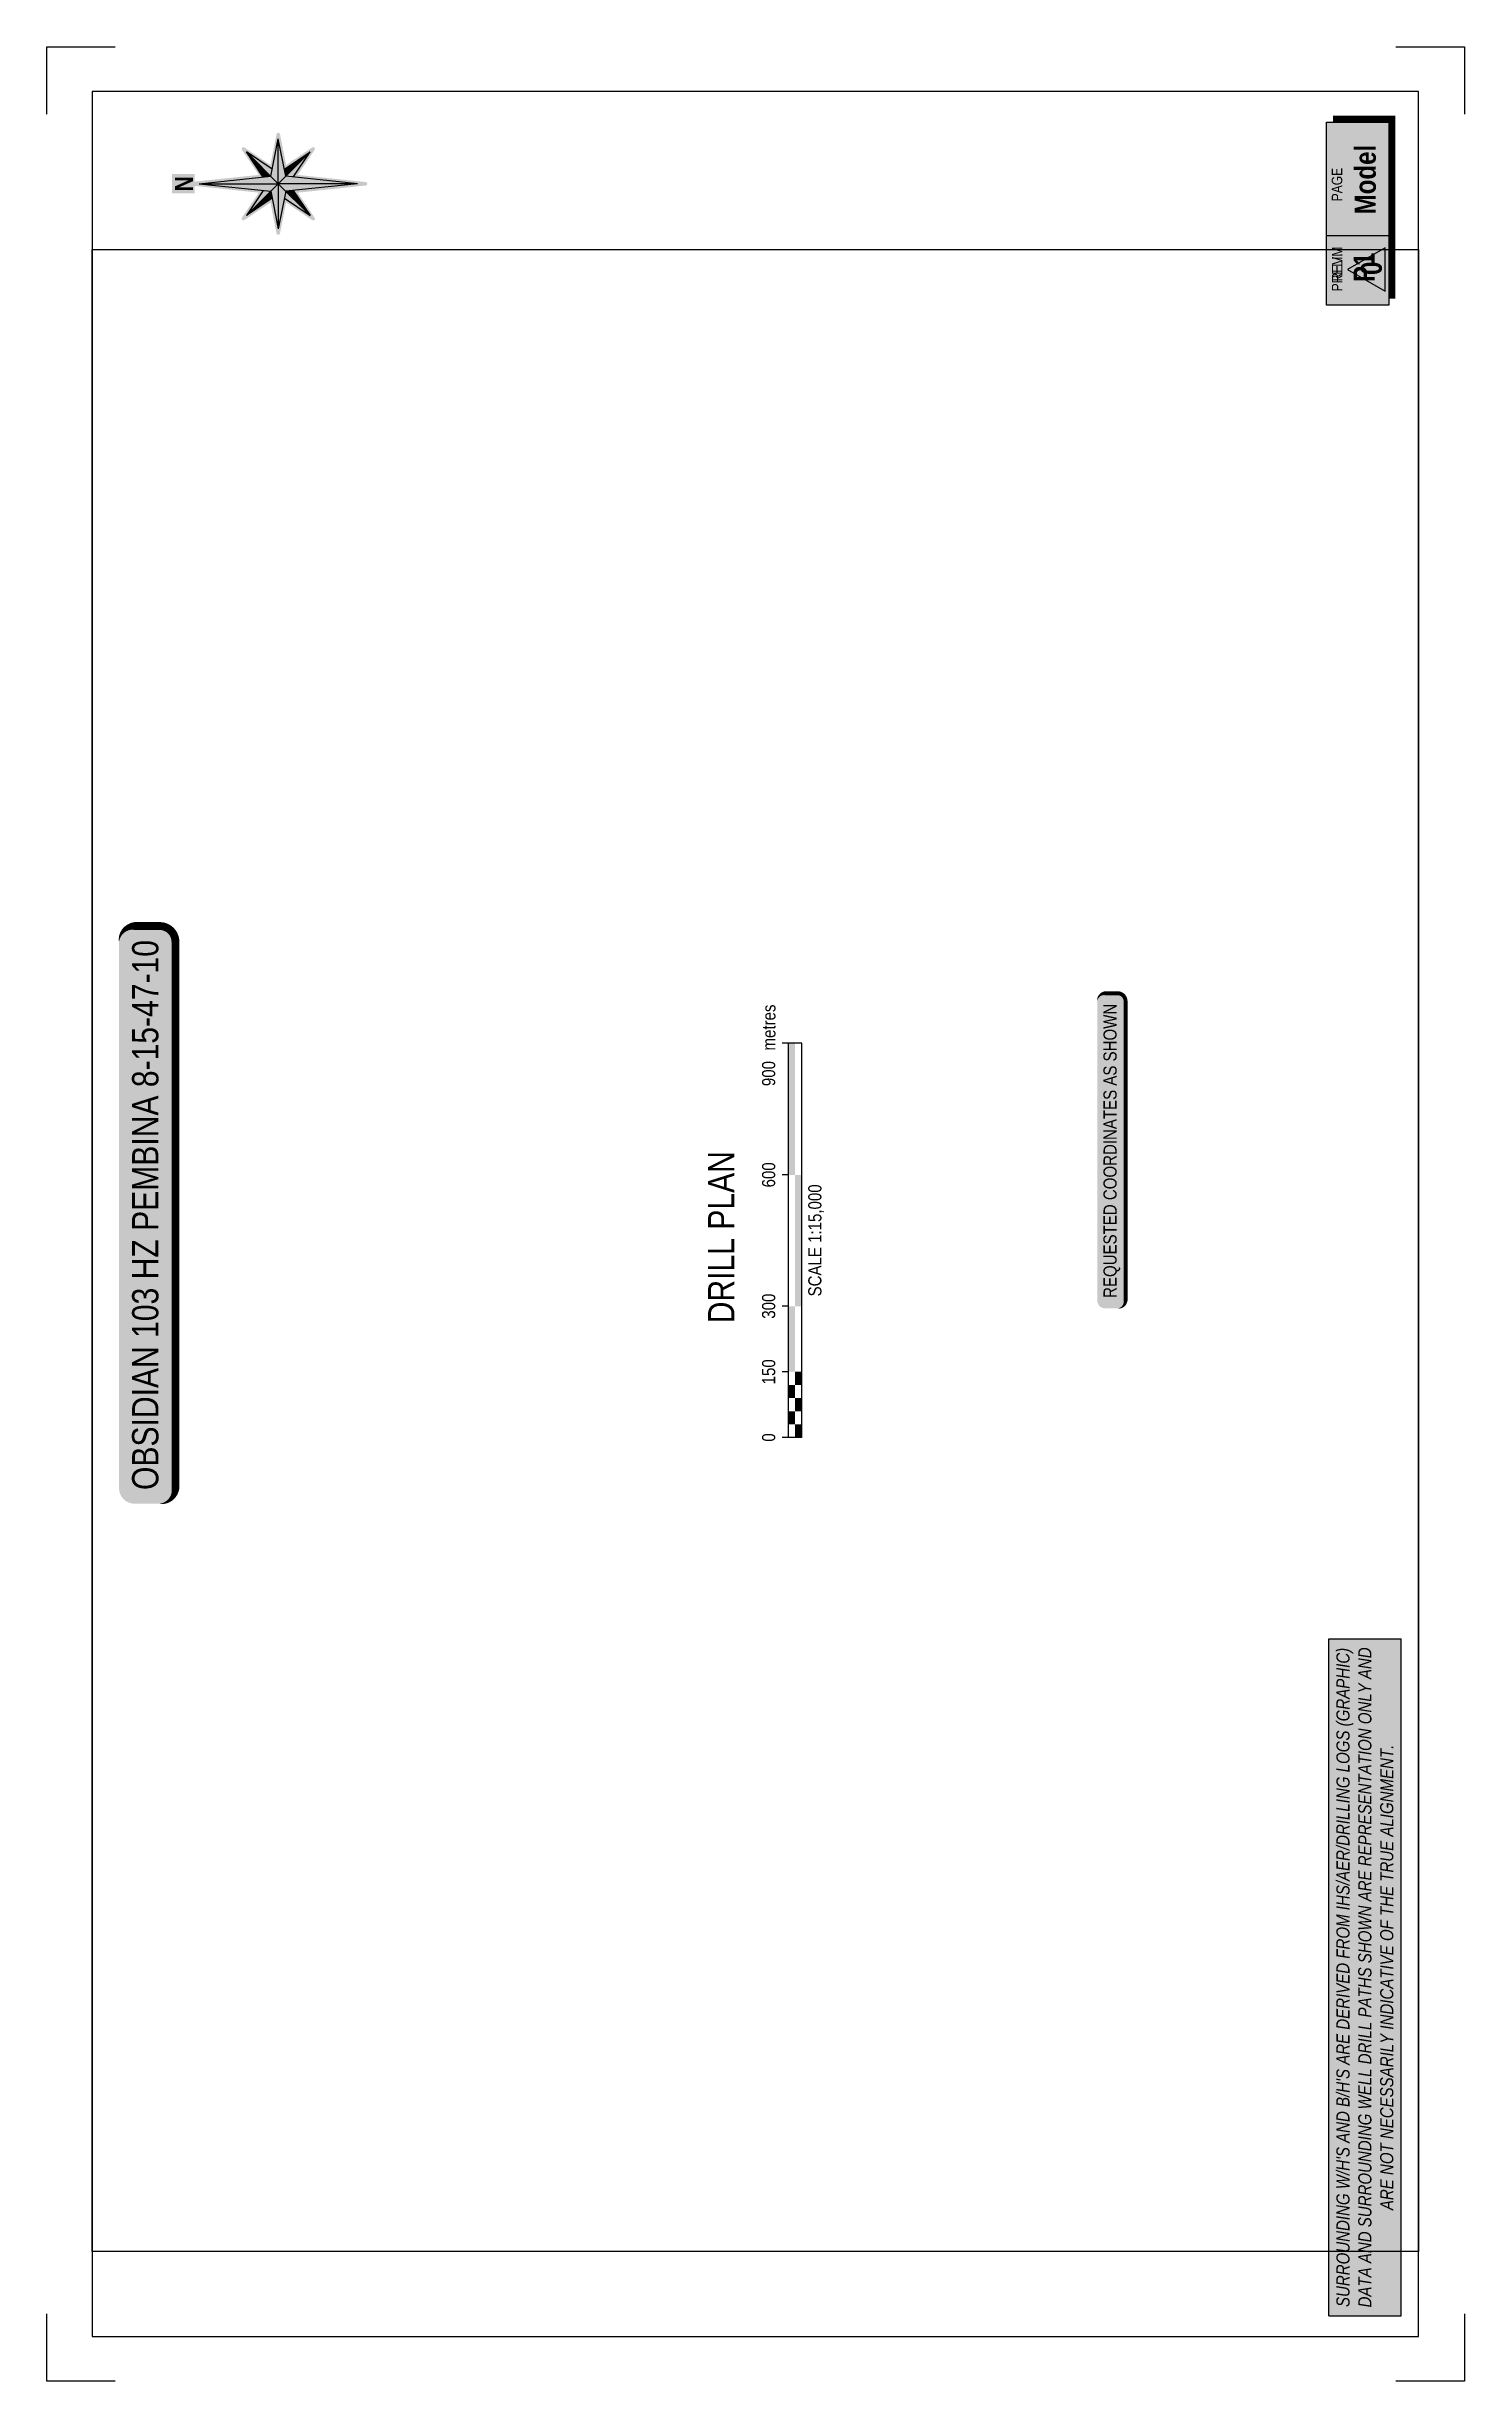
# Paper-space layout '5 of 6' of a CAD drawing. Extents: x -2321 to -1242, y 0 to 1778.
import ezdxf
from ezdxf.enums import TextEntityAlignment as Align

# ---------------------------------------------------------------- set-up
doc = ezdxf.new("R2010")
doc.units = 0
doc.header["$LTSCALE"] = 5
doc.layers.get('Defpoints').update_dxf_attribs({"color": 9})
for name, color, linetype in [('AS-UNDERLAY-H', 141, 'Continuous'), ('CG-BORDER', 2, 'Continuous'), ('CG-NORTH', 7, 'Continuous'), ('CG-NOTES', 7, 'Continuous'), ('CG-PRELIM', 7, 'Continuous'), ('CG-REVISION', 7, 'Continuous'), ('DETAIL-T', 7, 'Continuous'), ('L-2', 7, 'Continuous'), ('S-1', 1, 'Continuous'), ('S-2', 2, 'Continuous')]:
    doc.layers.add(name, color=color, linetype=linetype)
doc.layers.add('T-TIE-T', color=201, linetype='Continuous', lineweight=18)
doc.styles.add('0', font='ARIALN.TTF')
doc.styles.add('80', font='ARIALN.TTF', dxfattribs={"height": 10})
doc.styles.add('80CG', font='ARIALN.TTF', dxfattribs={"height": 10})
doc.styles.add('80L', font='ARIALN.TTF', dxfattribs={"height": 10})
doc.styles.add('BOLD', font='ARIALNB.TTF')

# ---------------------------------------------------------------- blocks, each defined once
blk = doc.blocks.new('*U55')
at = {"layer": 'Defpoints'}
for p, q in [((0, 1778), (52.2, 1778)), ((0, 1726.5), (0, 1778)), ((1027.2, 1778), (1079.5, 1778)), ((1079.5, 1778), (1079.5, 1726.5)), ((0, 0), (0, 51.5)), ((1079.5, 51.5), (1079.5, 0)), ((52.2, 0), (0, 0)), ((1079.5, 0), (1027.2, 0))]:
    blk.add_line(p, q, dxfattribs=at)
at = {"layer": 'S-1'}
for p, q in [((0, 1778), (0, 1778)), ((1079.5, 1778), (1079.5, 1778)), ((0, 0), (0, 0)), ((1079.5, 0), (1079.5, 0))]:
    blk.add_line(p, q, dxfattribs=at)
at = {"layer": 'S-2'}
blk.add_lwpolyline([(34.7, 34), (1044.7, 34), (1044.7, 1744), (34.7, 1744)], close=True, dxfattribs=at)
at = {"style": '80', "flags": 1}
blk.add_attdef('PAGENUMBER', (52.2, 51.5), '', height=10, rotation=90, dxfattribs=at)
blk = doc.blocks.new('*U436')
at = {"color": 0}
for p, q in [((-150, 0), (-150, 15)), ((-150, 10), (150.2, 10)), ((-150, 0), (150.2, 0)), ((-100, 10), (-100, 15)), ((-50, 10), (-50, 15)), ((50, 10), (50, 15)), ((150.2, 0), (150.2, 15))]:
    blk.add_line(p, q, dxfattribs=at)
for points in [[(-150, 5), (-140, 5), (-150, 0), (-140, 0)], [(-140, 10), (-130, 10), (-140, 5), (-130, 5)], [(-130, 5), (-120, 5), (-130, 0), (-120, 0)], [(-120, 10), (-110, 10), (-120, 5), (-110, 5)], [(-110, 5), (-100, 5), (-110, 0), (-100, 0)], [(-100, 10), (-50, 10), (-100, 5), (-50, 5)], [(-50, 5), (50, 5), (-50, 0), (50, 0)], [(50, 10), (150.2, 10), (50, 5), (150.2, 5)]]:
    blk.add_solid(points, dxfattribs=at)
at = {"color": 0, "style": '80'}
blk.add_text('metres', height=10, dxfattribs=at).set_placement((162.2, 20), align=Align.CENTER)
at = {"color": 0, "char_height": 10, "style": '80'}
for s, insert, attachment_point in [('0', (-150, 30.2), 2), ('150', (-100, 30.2), 2), ('300', (-50, 30.2), 2), ('600', (50, 30.2), 2), ('900', (136.7, 30.2), 3), ('SCALE 1:15,000', (0.1, -5), 2)]:
    blk.add_mtext(s, dxfattribs=dict(at, insert=insert, attachment_point=attachment_point))
blk = doc.blocks.new('rev')
at = {"layer": 'AS-UNDERLAY-H'}
h = blk.add_hatch(color=256, dxfattribs=at)
h.dxf.hatch_style = 1
h.paths.add_polyline_path([(-71.5, -23.2), (-71.5, 24.2), (67.8, 24.2), (67.8, -23.2)])
blk.add_line((-18.5, 24.2), (-18.5, -23.2))
at = {"color": 5, "flags": 128}
blk.add_lwpolyline([(-44.4, 8.2), (-60.9, -20.4), (-27.8, -20.4)], close=True, dxfattribs=at)
at = {"layer": 'CG-NOTES', "flags": 128}
blk.add_lwpolyline([(-71.5, -23.2), (-71.5, 24.2), (67.8, 24.2), (67.8, -23.2)], close=True, dxfattribs=at)
at = {"layer": 'CG-NOTES', "const_width": 5, "flags": 128}
blk.add_lwpolyline([(70.3, 19.2), (70.3, -25.7), (-66.5, -25.7)], dxfattribs=at)
at = {"attachment_point": 1}
for s, width, insert, char_height, style in [('\\pi4.196;REV.', 28.288, (-57.7, 20.1), 8, '80L'), ('\\pi3.52796;PAGE', 31.329, (4, 20.2), 8, '80L'), ('\\pi5.34615;{\\fArial Narrow|b1|i0|c0|p34;\\C14;0}', 19.216, (-53.9, -2), 16, '80')]:
    blk.add_mtext_dynamic_manual_height_columns(s, width=width, gutter_width=45, heights=[0], dxfattribs=dict(at, insert=insert, char_height=char_height, style=style))
at = {"layer": 'CG-NOTES', "linetype": 'Continuous', "insert": (24.1, -5.5), "char_height": 16, "attachment_point": 5, "style": '80CG'}
blk.add_mtext('{\\fArial Narrow|b1|i0|c0|p34;\\C14;Model}', dxfattribs=at)
blk = doc.blocks.new('*T171')
at = {"layer": 'CG-NOTES', "color": 0, "lineweight": -2, "transparency": 16777216}
for p, q in [((0, 0), (515.7, 0)), ((0, 0), (0, -55)), ((515.7, 0), (515.7, -55)), ((0, -55), (515.7, -55))]:
    blk.add_line(p, q, dxfattribs=at)
at = {"layer": 'CG-NOTES', "color": 254, "transparency": 16777216}
blk.add_solid([(0, 0), (0, -55), (515.7, 0), (515.7, -55)], dxfattribs=at)
at = {"layer": 'CG-NOTES', "transparency": 16777216, "insert": (257.8, -27.5), "char_height": 10, "width": 510.698, "attachment_point": 5, "style": '0'}
blk.add_mtext("{\\fArial Narrow|b0|i1|c0|p34;SURROUNDING W/H'S AND B/H'S ARE DERIVED FROM IHS/AER/DRILLING LOGS (GRAPHIC) DATA AND SURROUNDING WELL DRILL PATHS SHOWN ARE REPRESENTATION ONLY AND ARE NOT NECESSARILY INDICATIVE OF THE TRUE ALIGNMENT.}", dxfattribs=at)
blk = doc.blocks.new('Drill Disclaimer')
blk.add_blockref('*T171', (-221, 20.2))
blk = doc.blocks.new('NORTH')
h = blk.add_hatch(color=141)
h.dxf.hatch_style = 1
edge = h.paths.add_edge_path()
edge.add_line((-2.5, 97.8), (-11.3, 97.8))
edge.add_line((-11.3, 97.8), (-11.3, 124.5))
edge.add_line((-11.3, 124.5), (11.4, 124.5))
edge.add_line((11.4, 124.5), (11.4, 97.8))
edge.add_line((11.4, 97.8), (2.5, 97.8))
edge.add_line((2.5, 97.8), (10.4, 22.8))
edge.add_line((10.4, 22.8), (39.9, 42.7))
edge.add_arc((41, 41), 2, -34, 124, ccw=False)
edge.add_line((42.7, 39.9), (22, 9.2))
edge.add_line((22, 9.2), (58.3, 2))
edge.add_arc((57.9, 0), 2, -78.6499, 78.6499, ccw=False)
edge.add_line((58.3, -2), (22, -9.2))
edge.add_line((22, -9.2), (42.7, -39.9))
edge.add_arc((41, -41), 2, -124, 34, ccw=False)
edge.add_line((39.9, -42.7), (10.4, -22.8))
edge.add_line((10.4, -22.8), (2, -102.6))
edge.add_arc((0, -102.4), 2, 186, 354, ccw=False)
edge.add_line((-2, -102.6), (-10.4, -22.8))
edge.add_line((-10.4, -22.8), (-39.9, -42.7))
edge.add_arc((-41, -41), 2, 146, 304, ccw=False)
edge.add_line((-42.7, -39.9), (-22, -9.2))
edge.add_line((-22, -9.2), (-58.3, -2))
edge.add_arc((-57.9, 0), 2, 101.3501, 258.6499, ccw=False)
edge.add_line((-58.3, 2), (-22, 9.2))
edge.add_line((-22, 9.2), (-42.7, 39.9))
edge.add_arc((-41, 41), 2, 56, 214, ccw=False)
edge.add_line((-39.9, 42.7), (-10.4, 22.8))
edge.add_line((-10.4, 22.8), (-2.5, 97.8))
at = {"linetype": 'Continuous'}
for points in [[(0, 92.8), (-8.8, 8.8), (0, 0)], [(-37.3, 37.3), (-17, 7.2), (-8.8, 8.8)], [(37.3, 37.3), (7.9, 17.5), (8.8, 8.8)], [(0, 0), (-52.8, 0), (-8.8, -8.8)], [(8.8, 8.8), (0, 0), (52.8, 0)], [(8.8, -8.8), (0, 0), (0, -92.8)], [(-7.9, -17.5), (-8.8, -8.8), (-37.3, -37.3)], [(17, -7.2), (8.8, -8.8), (37.3, -37.3)]]:
    blk.add_hatch(color=14, dxfattribs=at).paths.add_polyline_path(points)
at = {"color": 14, "linetype": 'Continuous'}
for p, q in [((0, 92.8), (-8.8, 8.8)), ((0, 92.8), (0, 0)), ((0, 92.8), (8.8, 8.8)), ((0, 0), (-37.3, 37.3)), ((-17, 7.2), (-37.3, 37.3)), ((-7.9, 17.5), (-37.3, 37.3)), ((0, 0), (37.3, 37.3)), ((7.9, 17.5), (37.3, 37.3)), ((17, 7.2), (37.3, 37.3)), ((-8.8, 8.8), (-52.8, 0)), ((0, 0), (-52.8, 0)), ((0, 0), (-37.3, -37.3)), ((0, 0), (37.3, -37.3)), ((0, -92.8), (0, 0)), ((0, 0), (52.8, 0)), ((8.8, 8.8), (52.8, 0)), ((-8.8, -8.8), (-52.8, 0)), ((-17, -7.2), (-37.3, -37.3)), ((-7.9, -17.5), (-37.3, -37.3)), ((0, -92.8), (-8.8, -8.8)), ((0, -92.8), (8.8, -8.8)), ((7.9, -17.5), (37.3, -37.3)), ((8.8, -8.8), (52.8, 0)), ((16.9, -7), (17, -7.2)), ((17, -7.2), (37.3, -37.3))]:
    blk.add_line(p, q, dxfattribs=at)
at = {"color": 14, "style": 'BOLD'}
blk.add_text('N', height=21.1, dxfattribs=at).set_placement((0, 110.6), align=Align.MIDDLE_CENTER)
blk = doc.blocks.new('blk_Prelim_page')
h = blk.add_hatch(color=141)
h.dxf.hatch_style = 1
h.paths.add_polyline_path([(-71.5, -23.2), (-71.5, 24.2), (67.8, 24.2), (67.8, -23.2)])
blk.add_line((-18.5, 24.2), (-18.5, -23.2))
at = {"layer": 'CG-NOTES', "flags": 128}
blk.add_lwpolyline([(-71.5, -23.2), (-71.5, 24.2), (67.8, 24.2), (67.8, -23.2)], close=True, dxfattribs=at)
at = {"layer": 'CG-NOTES', "const_width": 5, "flags": 128}
blk.add_lwpolyline([(70.3, 19.2), (70.3, -25.7), (-66.5, -25.7)], dxfattribs=at)
at = {"attachment_point": 1}
for s, width, insert, char_height, style in [('\\pi-2.21873;PRELIM', 28.288, (-58.8, 20.1), 8, '80L'), ('\\pi3.52796;PAGE', 31.329, (4, 20.2), 8, '80L'), ('\\pi11.72429;{\\fArial Narrow|b1|i0|c0|p34;\\C14;P1}', 41.555, (-65.7, 3.6), 16, '80')]:
    blk.add_mtext_dynamic_manual_height_columns(s, width=width, gutter_width=45, heights=[0], dxfattribs=dict(at, insert=insert, char_height=char_height, style=style))
at = {"layer": 'CG-NOTES', "linetype": 'Continuous', "insert": (24.1, -5.5), "char_height": 16, "attachment_point": 5, "style": '80CG'}
blk.add_mtext('{\\fArial Narrow|b1|i0|c0|p34;\\C14;Model}', dxfattribs=at)
blk = doc.blocks.new('*U211')
h = blk.add_hatch(color=50)
edge = h.paths.add_edge_path()
edge.add_line((-114, -11.5), (114, -11.5))
edge.add_arc((114, -5.5), 6, 270, 360)
edge.add_line((120, -5.5), (120, 4))
edge.add_arc((114, 4), 6, 0, 90)
edge.add_line((114, 10), (-114, 10))
edge.add_arc((-114, 4), 6, 90, 180)
edge.add_line((-120, 4), (-120, -5.5))
edge.add_arc((-114, -5.5), 6, 180, 270)
at = {"flags": 128}
blk.add_lwpolyline([(-114, -11.5, 3, 3, 0), (114, -11.5, 3, 3, 0.414214), (120, -5.5, 3, 3, 0), (120, 4, 3, 0, 0.414214), (114, 10, 0, 0, 0), (-114, 10, 0, 0, 0.414214), (-120, 4, 0, 0, 0), (-120, -5.5, 0, 3, 0.414214)], format="xyseb", close=True, dxfattribs=at)
at = {"color": 1, "style": '80'}
blk.add_attdef('ENTER_TEXT_001', (-26.8, -4.9), '', height=10, dxfattribs=at)
blk = doc.blocks.new('*U435')
h = blk.add_hatch(color=255)
edge = h.paths.add_edge_path()
edge.add_line((-104, -11.5), (104, -11.5))
edge.add_arc((104, -5.5), 6, 270, 360)
edge.add_line((110, -5.5), (110, 4))
edge.add_arc((104, 4), 6, 0, 90)
edge.add_line((104, 10), (-104, 10))
edge.add_arc((-104, 4), 6, 90, 180)
edge.add_line((-110, 4), (-110, -5.5))
edge.add_arc((-104, -5.5), 6, 180, 270)
at = {"color": 14, "flags": 128}
blk.add_lwpolyline([(-104, -11.5, 3, 3, 0), (104, -11.5, 3, 3, 0.414214), (110, -5.5, 3, 3, 0), (110, 4, 3, 0, 0.414214), (104, 10, 0, 0, 0), (-104, 10, 0, 0, 0.414214), (-110, 4, 0, 0, 0), (-110, -5.5, 0, 3, 0.414214)], format="xyseb", close=True, dxfattribs=at)
at = {"color": 14, "style": '80'}
blk.add_attdef('ENTER_TEXT_001', (-26.85, -4.92), '', height=10, dxfattribs=at)

psp = doc.layouts.new('5 of 6')

# ---------------------------------------------------------------- linework, layer by layer
at = {"layer": 'Defpoints', "color": 6}
psp.add_lwpolyline([(-2286.5, 1623.6), (-1276.5, 1623.6), (-1276.5, 98.9), (-2286.5, 98.9)], close=True, dxfattribs=at)

# ---------------------------------------------------------------- block references
ref = psp.add_blockref('*U435', (-2246.2, 888.3), dxfattribs=dict(xscale=2, yscale=2, zscale=2, rotation=90))
ref.add_attrib('ENTER_TEXT_001', 'OBSIDIAN 103 HZ PEMBINA 8-15-47-10', (-2236.2, 678.8), dxfattribs={"color": 14, "height": 20, "rotation": 90, "style": '80'})
ref = psp.add_blockref('*U211', (-1511.2, 937.1), dxfattribs=dict(xscale=1.000044111945778, yscale=1.000044111945778, zscale=1.000044111945778, rotation=90))
ref.add_attrib('ENTER_TEXT_001', 'REQUESTED COORDINATES AS SHOWN', (-1506.5, 825.1), dxfattribs={"color": 1, "height": 10, "rotation": 90, "style": '80'})
at = {"rotation": 90}
psp.add_blockref('Drill Disclaimer', (-1324.7, 270.8), dxfattribs=at)
at = {"layer": 'CG-BORDER'}
psp.add_blockref('*U55', (-2321.2, 0), dxfattribs=at)
at = {"layer": 'CG-NORTH', "xscale": 0.65, "yscale": 0.65, "zscale": 0.65, "rotation": 90}
psp.add_blockref('NORTH', (-2144.9, 1673.6), dxfattribs=at)
at = {"layer": 'CG-PRELIM', "rotation": 90}
psp.add_blockref('blk_Prelim_page', (-1322.5, 1652.7), dxfattribs=at)
at = {"layer": 'CG-REVISION', "rotation": 90}
psp.add_blockref('rev', (-1322.5, 1652.7), dxfattribs=at)
at = {"layer": 'L-2', "rotation": 90}
psp.add_blockref('*U436', (-1746.3, 868.8), dxfattribs=at)

# ---------------------------------------------------------------- texts
at = {"layer": 'DETAIL-T', "color": 3, "insert": (-1817.6, 756.6), "char_height": 20, "width": 225.834, "attachment_point": 1, "rotation": 90, "style": '80CG'}
psp.add_mtext('\\pi49.16539;DRILL PLAN', dxfattribs=at)

# ---------------------------------------------------------------- viewports
at = {"layer": 'T-TIE-T', "view_twist_angle": 90}
vp = psp.add_viewport(center=(-1781.5, 861.3), size=(1010, 1524.7), view_center_point=(-5876091.061, 609417.586), view_height=1524.7014, dxfattribs=at)
vp.dxf.flags = 0x10000  # cut along an outline
vp.dxf.clipping_boundary_handle = psp.add_lwpolyline([(-2286.5, 1623.6), (-1276.5, 1623.6), (-1276.5, 98.9), (-2286.5, 98.9)], format="xyb", close=True, dxfattribs={"invisible": 1}).dxf.handle

doc.saveas('drawing.dxf')
